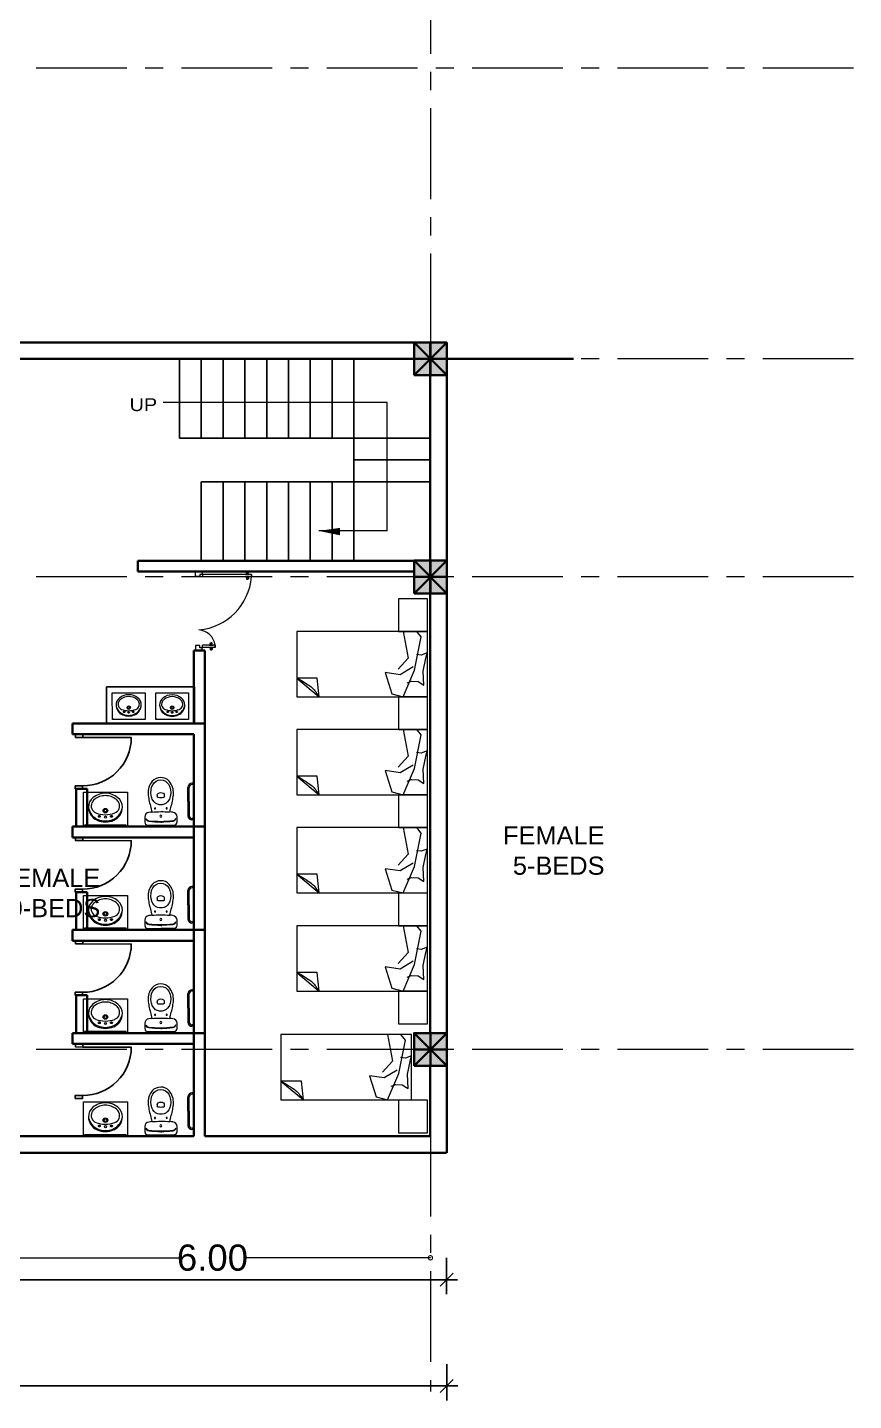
# Model space of a CAD drawing. Header units: metres. Extents: x 319894 to 3389272, y 120 to 6136017.
# Drawn here: x 321476.76 to 321488.13, y 3068002.62 to 3068021.52 of the extents above; entities that cross this region are included whole.
import ezdxf

# ---------------------------------------------------------------- set-up
doc = ezdxf.new("R2010")
doc.units = ezdxf.units.M
doc.header["$MEASUREMENT"] = 0
for name, pattern in [('CENTER', [2, 1.25, -0.25, 0.25, -0.25]), ('HIDDEN', [0.375, 0.25, -0.125]), ('RAYITAS', [0.375, 0.25, -0.125])]:
    doc.linetypes.add(name, pattern=pattern)
doc.layers.get('Defpoints').update_dxf_attribs({"color": 254})
for name, color, linetype in [('A-TEXT', 7, 'Continuous'), ('door_cad-block.com', 7, 'Continuous'), ('S-DIM', 7, 'Continuous'), ('steps', 23, 'Continuous'), ('TEXT', 255, 'Continuous')]:
    doc.layers.add(name, color=color, linetype=linetype)
for name, color, linetype, lineweight in [('a_MUEBLE ART', 4, 'Continuous', 5), ('centerline', 255, 'HIDDEN', 5), ('column', 50, 'Continuous', 30), ('DOORS', 4, 'Continuous', 0), ('Fixtures', 31, 'Continuous', 20), ('FURNITURE P 1 200', 255, 'Continuous', 13), ('hatch', 252, 'Continuous', 15), ('Stairs', 31, 'Continuous', 20), ('wall', 4, 'Continuous', 30), ('window-door', 4, 'Continuous', 20)]:
    doc.layers.add(name, color=color, linetype=linetype, lineweight=lineweight)
doc.styles.add('Estilo_Generado_3', font='arial.ttf', dxfattribs={"width": 1.1})
doc.styles.get("Standard").update_dxf_attribs({"font": 'arial.ttf'})
doc.styles.add('TEXTS', font='swissl.ttf')
doc.dimstyles.new('DIMTEXT', dxfattribs={"dimscale": 0.4, "dimtxt": 0.9, "dimasz": 0.3, "dimexe": 0.05, "dimexo": 0.05, "dimgap": 0.05, "dimtad": 0, "dimzin": 1, "dimdsep": 46, "dimtxsty": 'TEXTS', "dimblk": 'DOTSMALL', "dimcen": 0.1, "dimclrd": 256, "dimclre": 6, "dimclrt": 3, "dimadec": 0, "dimazin": 0, "dimtfac": 0.15, "dimtix": 1, "dimtofl": 0, "dimtmove": 1, "dimatfit": 3, "dimldrblk": 'OPEN', "dimfxl": 1, "dimtolj": 1, "dimtzin": 0, "dimarcsym": 0})
doc.dimstyles.get("Standard").update_dxf_attribs({"dimtxt": 0.2, "dimasz": 0.18, "dimexe": 0.2, "dimexo": 0.2, "dimgap": 0.09, "dimtad": 1, "dimzin": 0, "dimdsep": 46, "dimtxsty": 'Standard', "dimblk": 'OBLIQUE', "dimcen": 0.09, "dimdle": 0.15, "dimclrt": 7, "dimadec": 0, "dimazin": 0, "dimtfac": 1, "dimtofl": 0, "dimtmove": 0, "dimatfit": 3, "dimfxl": 0.3, "dimfxlon": 1, "dimtfillclr": 2, "dimtolj": 1, "dimtzin": 0, "dimarcsym": 0})

# ---------------------------------------------------------------- blocks, each defined once
blk = doc.blocks.new('_Oblique')
at = {"color": 0, "linetype": 'ByBlock', "lineweight": -2}
blk.add_line((-0.5, -0.5), (0.5, 0.5), dxfattribs=at)
blk = doc.blocks.new('*D982')
at = {"layer": 'Defpoints', "color": 0, "transparency": 16777216}
for p in [(321444.584, 3068007.679), (321482.534, 3068006.529), (321482.534, 3068002.822)]:
    blk.add_point(p, dxfattribs=at)
at = {"layer": 'S-DIM', "color": 0, "lineweight": -2, "transparency": 16777216}
for p, q in [((321444.584, 3068003.122), (321444.584, 3068002.622)), ((321482.534, 3068003.122), (321482.534, 3068002.622)), ((321444.434, 3068002.822), (321482.684, 3068002.822))]:
    blk.add_line(p, q, dxfattribs=at)
at = {"layer": 'S-DIM', "color": 0, "lineweight": -2, "transparency": 16777216, "xscale": 0.18, "yscale": 0.18, "zscale": 0.18, "rotation": 180}
blk.add_blockref('_Oblique', (321444.584, 3068002.822), dxfattribs=at)
at = {"layer": 'S-DIM', "color": 0, "lineweight": -2, "transparency": 16777216, "xscale": 0.18, "yscale": 0.18, "zscale": 0.18}
blk.add_blockref('_Oblique', (321482.534, 3068002.822), dxfattribs=at)
at = {"layer": 'S-DIM', "color": 7, "transparency": 16777216, "insert": (321463.559, 3068003.014), "char_height": 0.2, "attachment_point": 5}
blk.add_mtext('\\A1;37.95', dxfattribs=at)
blk = doc.blocks.new('*D964')
at = {"layer": 'Defpoints', "color": 0, "transparency": 16777216}
for p in [(321444.584, 3068007.728), (321482.531, 3068006.529), (321482.531, 3068004.284)]:
    blk.add_point(p, dxfattribs=at)
at = {"layer": 'S-DIM', "color": 0, "lineweight": -2, "transparency": 16777216}
for p, q in [((321444.584, 3068004.584), (321444.584, 3068004.084)), ((321482.531, 3068004.584), (321482.531, 3068004.084)), ((321444.434, 3068004.284), (321482.681, 3068004.284))]:
    blk.add_line(p, q, dxfattribs=at)
at = {"layer": 'S-DIM', "color": 0, "lineweight": -2, "transparency": 16777216, "xscale": 0.18, "yscale": 0.18, "zscale": 0.18, "rotation": 180}
blk.add_blockref('_Oblique', (321444.584, 3068004.284), dxfattribs=at)
at = {"layer": 'S-DIM', "color": 0, "lineweight": -2, "transparency": 16777216, "xscale": 0.18, "yscale": 0.18, "zscale": 0.18}
blk.add_blockref('_Oblique', (321482.531, 3068004.284), dxfattribs=at)
at = {"layer": 'S-DIM', "color": 7, "transparency": 16777216, "insert": (321463.558, 3068004.476), "char_height": 0.2, "attachment_point": 5}
blk.add_mtext('\\A1;37.95', dxfattribs=at)
blk = doc.blocks.new('cell bed1')
at = {"layer": 'Fixtures'}
for p, q in [((2034189, -167492), (2034446, -167181)), ((2034446, -167181), (2034189, -167208)), ((2034189, -167208), (2034189, -167492))]:
    blk.add_line(p, q, dxfattribs=at)
blk.add_lwpolyline([(2034446, -167492), (2034446, -165692), (2033546, -165692), (2033546, -167492)], close=True, dxfattribs=at)
at = {"layer": 'Fixtures', "linetype": 'ByBlock', "lineweight": 0}
for points in [[(2034288, -165740), (2034093, -165751), (2033916, -165714), (2033841, -165694), (2033872, -165777), (2033864, -165843)], [(2034036, -165889), (2034143, -166070), (2034112, -166274), (2034405, -166182), (2034446, -166026), (2034081, -165870), (2033621, -165778), (2033546, -165839), (2033546, -166026), (2033913, -165956), (2034065, -166095)], [(2034256, -165972), (2034233, -165910), (2034237, -165822), (2034288, -165740)]]:
    blk.add_lwpolyline(points, dxfattribs=at)
at = {"layer": 'Fixtures'}
blk.add_open_spline([(2034189, -167483), (2034205, -167455), (2034280, -167338), (2034324, -167266), (2034400, -167213), (2034446, -167181)], degree=3, knots=[58.285176, 58.285176, 58.285176, 58.285176, 153.797631, 253.744613, 409.43508, 409.43508, 409.43508, 409.43508], dxfattribs=at)
blk = doc.blocks.new('_DotSmall')
at = {"color": 0, "linetype": 'ByBlock', "const_width": 0.5}
blk.add_lwpolyline([(-0.0625, 0, 1), (0.0625, 0, 1)], format="xyb", close=True, dxfattribs=at)
blk = doc.blocks.new('*D908')
at = {"layer": 'Defpoints', "color": 0, "transparency": 16777216}
for p in [(322221.25, 3068056.698), (322227.25, 3068056.698), (322227.25, 3068056.698)]:
    blk.add_point(p, dxfattribs=at)
at = {"layer": 'S-DIM', "lineweight": -2, "transparency": 16777216}
for p, q in [((322221.25, 3068056.698), (322223.783, 3068056.698)), ((322227.25, 3068056.698), (322224.717, 3068056.698))]:
    blk.add_line(p, q, dxfattribs=at)
at = {"layer": 'S-DIM', "lineweight": -2, "transparency": 16777216, "xscale": 0.12, "yscale": 0.12, "zscale": 0.12, "rotation": 180}
blk.add_blockref('_DotSmall', (322221.25, 3068056.698), dxfattribs=at)
at = {"layer": 'S-DIM', "lineweight": -2, "transparency": 16777216, "xscale": 0.12, "yscale": 0.12, "zscale": 0.12}
blk.add_blockref('_DotSmall', (322227.25, 3068056.698), dxfattribs=at)
at = {"layer": 'S-DIM', "color": 3, "transparency": 16777216, "insert": (322224.25, 3068056.698), "char_height": 0.36, "attachment_point": 5, "style": 'TEXTS'}
blk.add_mtext('\\A1;6.00', dxfattribs=at)
blk = doc.blocks.new('_Open')
at = {"color": 0, "linetype": 'ByBlock', "lineweight": -2}
for p, q in [((-1, 0.17), (0, 0)), ((-1, -0.17), (0, 0)), ((0, 0), (-1, 0))]:
    blk.add_line(p, q, dxfattribs=at)
blk = doc.blocks.new('column')
at = {"layer": 'hatch'}
h = blk.add_hatch(color=256, dxfattribs=at)
h.dxf.hatch_style = 1
h.paths.add_polyline_path([(0, 0), (0.45, 0), (0.45, 0.45), (0, 0.45)])
at = {"layer": 'column'}
for p, q in [((0, 0.45), (0.45, 0)), ((0, 0), (0.45, 0.45)), ((0.225, 0.45), (0.225, 0)), ((0, 0.225), (0.45, 0.225))]:
    blk.add_line(p, q, dxfattribs=at)
blk.add_lwpolyline([(0, 0), (0.45, 0), (0.45, 0.45), (0, 0.45)], close=True, dxfattribs=at)
blk = doc.blocks.new('*U951')
at = {"color": 0, "linetype": 'ByBlock', "ltscale": 10}
blk.add_lwpolyline([(-850, 0), (-850, 800, -0.414214), (-50, 0)], format="xyb", dxfattribs=at)
at = {"color": 0}
for points in [[(-900, 0), (-850, 0), (-850, -121), (-900, -121)], [(-50, 0), (0, 0), (0, -121), (-50, -121)]]:
    blk.add_lwpolyline(points, close=True, dxfattribs=at)
blk = doc.blocks.new('ca_ba_wc057')
at = {"layer": 'a_MUEBLE ART', "color": 8}
for p, q in [((0, -4), (-1.1, -4)), ((0, -4), (1.1, -4)), ((-4.8, -41.3), (-4.8, -39.3)), ((4.8, -41.3), (4.8, -39.3))]:
    blk.add_line(p, q, dxfattribs=at)
at = {"layer": 'a_MUEBLE ART'}
blk.add_lwpolyline([(-16.3, -34.8, -0.017322), (-12.2, -18, -0.007818), (-16.6, -17.5, -0.379899), (-22.2, -11.2), (-22.2, -4, -0.414214), (-18.2, 0), (0, 0), (18.2, 0, -0.414214), (22.2, -4), (22.2, -11.2, -0.379899), (16.6, -17.5, -0.007818), (12.2, -18, -0.017322), (16.3, -34.8, -0.034533), (17.5, -43, -0.180901), (11.8, -60.3, -0.210568), (0, -65.5, -0.210568), (-11.8, -60.3, -0.180901), (-17.5, -43, -0.034533)], format="xyb", close=True, dxfattribs=at)
at = {"layer": 'a_MUEBLE ART', "color": 8}
for centre, radius in [((0, -12.2), 1.35), ((0, -12.2), 1.35), ((-8, -23), 0.75), ((8, -23), 0.75)]:
    blk.add_circle(centre, radius, dxfattribs=at)
for centre, radius, start, end in [((-16, -8.9), 4, 96.2719, 180), ((-16, -9.6), 4, 96.2141, 169.7572), ((0, -154), 149.3, 90, 96.3306), ((0, -154), 150, 90, 96.2719), ((0, -154), 150, 83.7281, 90), ((0, -154), 149.3, 83.6694, 90), ((16, -8.9), 4, 0, 83.7281), ((16, -9.6), 4, 10.2428, 83.7859), ((0, -67.6), 30, 90, 96.6492), ((0, -67.6), 30, 83.3508, 90), ((-3.3, -39.3), 1.5, 96.6492, 180), ((-1.8, -41.3), 3, 180, 233.1301), ((0, -38.9), 6, 233.1301, 270), ((0, -38.9), 6, 270, 306.8699), ((3.3, -39.3), 1.5, 0, 83.3508), ((1.8, -41.3), 3, 306.8699, 0)]:
    blk.add_arc(centre, radius, start, end, dxfattribs=at)
at = {"layer": 'a_MUEBLE ART'}
for centre, radius, start, end in [((0, 121.9), 140.4, 264.9986, 270), ((0, 121.9), 140.4, 270, 275.0014), ((11.2, -45.8), 25, 152.5973, 168.3805), ((-0.7, -39.6), 11.6, 96.2419, 152.5973), ((0, -46), 18, 90, 96.2419), ((0, -46), 18, 83.7581, 90), ((0.7, -39.6), 11.6, 27.4027, 83.7581), ((-11.2, -45.8), 25, 11.6195, 27.4027), ((7.9, -45.1), 21.6, 168.3805, 209.1161), ((0, -49.5), 12.6, 209.1161, 270), ((0, -49.5), 12.6, 270, 330.8839), ((-7.9, -45.1), 21.6, 330.8839, 11.6195)]:
    blk.add_arc(centre, radius, start, end, dxfattribs=at)
blk = doc.blocks.new('DFGDFGDG')
at = {"layer": 'a_MUEBLE ART', "color": 8}
for p, q in [((322351.688, 3068110.453), (322351.688, 3068110.474)), ((322352.262, 3068110.474), (322351.688, 3068110.474)), ((322352.262, 3068110.452), (322352.262, 3068110.474))]:
    blk.add_line(p, q, dxfattribs=at)
at = {"layer": 'a_MUEBLE ART'}
blk.add_lwpolyline([(322351.675, 3068110.453), (322351.675, 3068110.925), (322352.279, 3068110.925), (322352.279, 3068110.452)], close=True, dxfattribs=at)
at = {"layer": 'a_MUEBLE ART', "color": 8, "linetype": 'RAYITAS'}
for centre in [(322351.893, 3068110.594), (322352.06, 3068110.594)]:
    blk.add_circle(centre, 0.0125, dxfattribs=at)
at = {"layer": 'a_MUEBLE ART', "color": 8}
for centre, radius in [((322351.977, 3068110.673), 0.0313), ((322351.977, 3068110.673), 0.0192), ((322351.977, 3068110.584), 0.0146)]:
    blk.add_circle(centre, radius, dxfattribs=at)
at = {"layer": 'a_MUEBLE ART'}
for centre, radius, start, end in [((322351.957, 3068110.749), 0.215, 187.4772, 187.4772), ((322351.997, 3068110.749), 0.215, 352.4866, 352.4866), ((322351.91, 3068110.721), 0.167, 129.0648, 179.9819), ((322351.882, 3068110.736), 0.101, 152.9129, 249.6234), ((322351.91, 3068110.721), 0.134, 129.0648, 152.9129), ((322351.977, 3068110.639), 0.273, 89.9819, 129.0648), ((322351.977, 3068110.639), 0.24, 89.9819, 129.0648), ((322351.977, 3068110.639), 0.273, 50.899, 89.9819), ((322351.977, 3068110.639), 0.24, 50.899, 89.9819), ((322352.072, 3068110.736), 0.101, 290.3404, 27.0509), ((322352.044, 3068110.721), 0.134, 27.0509, 50.899), ((322352.044, 3068110.721), 0.167, 359.9819, 50.899), ((322351.939, 3068110.721), 0.196, 179.9819, 247.2675), ((322351.957, 3068110.749), 0.215, 190.9787, 247.8026), ((322351.977, 3068110.993), 0.376, 249.6234, 269.9819), ((322351.977, 3068110.993), 0.376, 269.9819, 290.3404), ((322351.997, 3068110.749), 0.215, 292.1612, 348.9852), ((322352.015, 3068110.721), 0.196, 292.6963, 359.9819), ((322351.977, 3068110.811), 0.294, 247.2675, 269.9819), ((322351.977, 3068110.811), 0.28, 248.7287, 269.9819), ((322351.977, 3068110.811), 0.28, 269.9819, 291.2352), ((322351.977, 3068110.811), 0.294, 269.9819, 292.6963)]:
    blk.add_arc(centre, radius, start, end, dxfattribs=at)
at = {"layer": 'FURNITURE P 1 200'}
for p, q in [((322353.112, 3068110.797), (322353.112, 3068110.993)), ((322353.13, 3068110.797), (322353.131, 3068110.993)), ((322353.191, 3068111.049), (322353.168, 3068111.049)), ((322353.191, 3068111.031), (322353.168, 3068111.031)), ((322353.196, 3068111.059), (322353.191, 3068111.059)), ((322353.191, 3068111.059), (322353.191, 3068111.021)), ((322353.191, 3068111.021), (322353.196, 3068111.021)), ((322353.196, 3068111.021), (322353.196, 3068111.059)), ((322353.112, 3068110.797), (322353.112, 3068110.601)), ((322353.13, 3068110.797), (322353.131, 3068110.601)), ((322353.191, 3068110.564), (322353.168, 3068110.564)), ((322353.191, 3068110.545), (322353.168, 3068110.545)), ((322353.191, 3068110.536), (322353.191, 3068110.573)), ((322353.191, 3068110.573), (322353.196, 3068110.573)), ((322353.196, 3068110.536), (322353.191, 3068110.536)), ((322353.196, 3068110.573), (322353.196, 3068110.536))]:
    blk.add_line(p, q, dxfattribs=at)
for centre, radius, start, end in [((322353.168, 3068110.993), 0.0561, 90.1975, 180.1975), ((322353.168, 3068110.993), 0.0374, 90.1975, 180.1975), ((322353.168, 3068110.601), 0.0561, 179.8025, 269.8025), ((322353.168, 3068110.601), 0.0374, 179.8025, 269.8025)]:
    blk.add_arc(centre, radius, start, end, dxfattribs=at)
at = {"layer": 'wall'}
for p, q in [((322351.525, 3068111.873), (322351.675, 3068111.873)), ((322351.525, 3068111.873), (322353.196, 3068111.873)), ((322351.525, 3068111.873), (322351.525, 3068111.723)), ((322351.525, 3068111.723), (322353.196, 3068111.723)), ((322353.196, 3068111.873), (322353.346, 3068111.873)), ((322353.196, 3068110.453), (322353.196, 3068111.723)), ((322353.346, 3068110.453), (322353.346, 3068111.873)), ((322351.645, 3068110.453), (322353.196, 3068110.453))]:
    blk.add_line(p, q, dxfattribs=at)
at = {"xscale": -0.009999999999999976, "yscale": 0.009999999999999976, "zscale": 0.00999999999999998, "rotation": 180.2486950231969}
blk.add_blockref('ca_ba_wc057', (322352.741, 3068110.474), dxfattribs=at)
at = {"layer": 'door_cad-block.com', "xscale": 0.0008333333318616671, "yscale": 0.0008333333318616671, "zscale": 0.0008333333318616671, "rotation": 269.7513044880719}
blk.add_blockref('*U951', (322351.663, 3068110.972), dxfattribs=at)
blk = doc.blocks.new('*U960')
at = {"layer": 'DOORS', "linetype": 'Continuous', "lineweight": 0}
for p, q in [((8137.26, -1857.94), (8142.04, -1857.94)), ((8142.21, -1860.04), (8142.21, -1861.53)), ((8175.64, -1860.04), (8142.21, -1860.04)), ((8175.64, -1860.04), (8175.64, -1861.53)), ((8175.64, -1861.53), (8175.64, -1860.04)), ((8175.64, -1861.53), (8142.21, -1861.53)), ((8137.26, -1911.96), (8142.04, -1911.96)), ((8142.21, -1909.88), (8142.21, -1908.39)), ((8150.81, -1908.39), (8142.21, -1908.39)), ((8150.81, -1909.88), (8142.21, -1909.88)), ((8150.81, -1909.88), (8150.81, -1908.39)), ((8150.81, -1908.39), (8150.81, -1909.88))]:
    blk.add_line(p, q, dxfattribs=at)
for points in [[(8142.04, -1857.94), (8142.04, -1859.87), (8140.4, -1859.87), (8140.4, -1861.43), (8137.26, -1861.43), (8137.26, -1857.94)], [(8142.04, -1911.96), (8142.04, -1910.03), (8140.4, -1910.03), (8140.4, -1908.47), (8137.26, -1908.47), (8137.26, -1911.96)]]:
    blk.add_lwpolyline(points, dxfattribs=at)
for points in [[(8174.08, -1860.03), (8171.62, -1860.03), (8172.71, -1859.61), (8172.71, -1859.42, 0.414214), (8172.6, -1859.31, -0.990713), (8172.74, -1858.31), (8173.08, -1858.31)], [(8171.74, -1860.03), (8174.2, -1860.03), (8173.11, -1859.61), (8173.11, -1859.42, -0.414214), (8173.22, -1859.31, 0.990713), (8173.08, -1858.31), (8172.74, -1858.31)], [(8174.08, -1861.53), (8171.62, -1861.53), (8172.71, -1861.96), (8172.71, -1862.14, -0.414214), (8172.6, -1862.25, 0.990713), (8172.74, -1863.26), (8173.08, -1863.26)], [(8171.74, -1861.53), (8174.2, -1861.53), (8173.11, -1861.96), (8173.11, -1862.14, 0.414214), (8173.22, -1862.25, -0.990713), (8173.08, -1863.26), (8172.74, -1863.26)], [(8149.25, -1908.39), (8146.78, -1908.39), (8147.88, -1907.96), (8147.88, -1907.78, 0.414214), (8147.77, -1907.67, -0.990713), (8147.9, -1906.66), (8148.25, -1906.66)], [(8146.91, -1908.39), (8149.37, -1908.39), (8148.28, -1907.96), (8148.28, -1907.78, -0.414214), (8148.39, -1907.67, 0.990713), (8148.25, -1906.66), (8147.9, -1906.66)], [(8149.25, -1909.88), (8146.78, -1909.88), (8147.88, -1910.31), (8147.88, -1910.49, -0.414214), (8147.77, -1910.6, 0.990713), (8147.9, -1911.61), (8148.25, -1911.61)], [(8146.91, -1909.88), (8149.37, -1909.88), (8148.28, -1910.31), (8148.28, -1910.49, 0.414214), (8148.39, -1910.6, -0.990713), (8148.25, -1911.61), (8147.9, -1911.61)]]:
    blk.add_lwpolyline(points, format="xyb", dxfattribs=at)
for points in [[(8172.81, -1858.18), (8172.81, -1858.31), (8173.01, -1858.31), (8173.01, -1858.18)], [(8172.81, -1863.38), (8172.81, -1863.26), (8173.01, -1863.26), (8173.01, -1863.38)], [(8147.97, -1906.53), (8147.97, -1906.66), (8148.18, -1906.66), (8148.18, -1906.53)], [(8147.97, -1911.74), (8147.97, -1911.61), (8148.18, -1911.61), (8148.18, -1911.74)]]:
    blk.add_lwpolyline(points, close=True, dxfattribs=at)
for centre in [(8142.21, -1859.87), (8142.21, -1910.05)]:
    blk.add_circle(centre, 0.165, dxfattribs=at)
at = {"layer": 'window-door'}
for centre, radius, start, end in [((8136.16, -1858.44), 39.61, 275.01698, 355.52132), ((8138.69, -1910.11), 12.25, 8.0729, 85.6213)]:
    blk.add_arc(centre, radius, start, end, dxfattribs=at)
blk = doc.blocks.new('FINAL GRIDTOP FLOOR')
at = {"layer": 'centerline', "linetype": 'CENTER'}
for p, q in [((322227.25, 3068092.516), (322227.25, 3068054.857)), ((322227.25, 3068092.516), (322227.25, 3068054.857)), ((322227.25, 3068092.516), (322227.25, 3068054.857)), ((322227.25, 3068092.516), (322227.25, 3068054.857)), ((322233.073, 3068073.066), (322185.967, 3068073.066)), ((322233.073, 3068069.066), (322185.967, 3068069.066)), ((322233.073, 3068069.066), (322185.967, 3068069.066)), ((322233.073, 3068066.066), (322185.967, 3068066.066)), ((322233.073, 3068066.066), (322185.967, 3068066.066)), ((322233.073, 3068059.566), (322185.967, 3068059.566))]:
    blk.add_line(p, q, dxfattribs=at)
at = {"layer": 'wall'}
for p in [(322227.025, 3068068.841), (322227.025, 3068065.841), (322227.025, 3068059.341)]:
    blk.add_blockref('column', p, dxfattribs=at)
at = {"layer": 'S-DIM'}
dim = blk.add_linear_dim(base=(322227.25, 3068056.698), p1=(322221.25, 3068056.698), p2=(322227.25, 3068056.698), dimstyle='DIMTEXT', dxfattribs=at)
dim.commit()
dim.dimension.update_dxf_attribs({"geometry": '*D908', "text_midpoint": (322224.25, 3068056.698)})

msp = doc.modelspace()

# ---------------------------------------------------------------- linework, layer by layer
at = {"layer": 'a_MUEBLE ART', "color": 8}
for p, q in [((321477.942, 3068011.992), (321477.942, 3068012.008)), ((321478.54, 3068011.992), (321478.54, 3068012.008))]:
    msp.add_line(p, q, dxfattribs=at)
at = {"layer": 'a_MUEBLE ART'}
for points in [[(321478.382, 3068011.992), (321477.932, 3068011.992), (321477.931, 3068012.359), (321478.381, 3068012.359)], [(321478.98, 3068011.992), (321478.53, 3068011.992), (321478.53, 3068012.358), (321478.98, 3068012.358)]]:
    msp.add_lwpolyline(points, close=True, dxfattribs=at)
at = {"layer": 'a_MUEBLE ART', "color": 8}
for centre, radius in [((321478.157, 3068012.156), 0.0233), ((321478.157, 3068012.156), 0.0143), ((321478.755, 3068012.156), 0.0233), ((321478.755, 3068012.156), 0.0143), ((321478.157, 3068012.09), 0.0109), ((321478.755, 3068012.089), 0.0109)]:
    msp.add_circle(centre, radius, dxfattribs=at)
at = {"layer": 'a_MUEBLE ART', "color": 8, "linetype": 'RAYITAS'}
for centre in [(321478.094, 3068012.098), (321478.219, 3068012.098), (321478.693, 3068012.097), (321478.817, 3068012.097)]:
    msp.add_circle(centre, 0.00932, dxfattribs=at)
at = {"layer": 'a_MUEBLE ART'}
for centre, radius, start, end in [((321478.141, 3068012.213), 0.16, 187.5122, 187.5122), ((321478.172, 3068012.213), 0.16, 352.5216, 352.5216), ((321478.157, 3068012.131), 0.203, 90.0169, 129.0998), ((321478.157, 3068012.131), 0.203, 50.934, 90.0169), ((321478.74, 3068012.212), 0.16, 187.5122, 187.5122), ((321478.77, 3068012.212), 0.16, 352.5216, 352.5216), ((321478.755, 3068012.13), 0.203, 90.0169, 129.0998), ((321478.755, 3068012.13), 0.203, 50.934, 90.0169), ((321478.107, 3068012.192), 0.124, 129.0998, 180.0169), ((321478.129, 3068012.192), 0.146, 180.0169, 247.3025), ((321478.141, 3068012.213), 0.16, 191.0136, 247.8376), ((321478.085, 3068012.203), 0.0755, 152.9479, 249.6584), ((321478.107, 3068012.192), 0.0994, 129.0998, 152.9479), ((321478.157, 3068012.131), 0.178, 90.0169, 129.0998), ((321478.157, 3068012.131), 0.178, 50.934, 90.0169), ((321478.172, 3068012.213), 0.16, 292.1961, 349.0201), ((321478.184, 3068012.192), 0.146, 292.7313, 0.0169), ((321478.228, 3068012.203), 0.0755, 290.3754, 27.0859), ((321478.206, 3068012.192), 0.0994, 27.0859, 50.934), ((321478.206, 3068012.192), 0.124, 0.0169, 50.934), ((321478.705, 3068012.191), 0.124, 129.0998, 180.0169), ((321478.727, 3068012.191), 0.146, 180.0169, 247.3025), ((321478.74, 3068012.212), 0.16, 191.0136, 247.8376), ((321478.684, 3068012.202), 0.0755, 152.9479, 249.6584), ((321478.705, 3068012.191), 0.0994, 129.0998, 152.9479), ((321478.755, 3068012.13), 0.178, 90.0169, 129.0998), ((321478.755, 3068012.13), 0.178, 50.934, 90.0169), ((321478.77, 3068012.212), 0.16, 292.1961, 349.0201), ((321478.783, 3068012.191), 0.146, 292.7313, 0.0169), ((321478.826, 3068012.202), 0.0755, 290.3754, 27.0859), ((321478.805, 3068012.191), 0.0994, 27.0859, 50.934), ((321478.805, 3068012.191), 0.124, 0.0169, 50.934), ((321478.156, 3068012.394), 0.28, 249.6584, 270.0169), ((321478.156, 3068012.259), 0.218, 247.3025, 270.0169), ((321478.156, 3068012.259), 0.209, 248.7636, 270.0169), ((321478.156, 3068012.394), 0.28, 270.0169, 290.3754), ((321478.156, 3068012.259), 0.209, 270.0169, 291.2701), ((321478.156, 3068012.259), 0.218, 270.0169, 292.7313), ((321478.755, 3068012.394), 0.28, 249.6584, 270.0169), ((321478.755, 3068012.258), 0.218, 247.3025, 270.0169), ((321478.755, 3068012.258), 0.209, 248.7636, 270.0169), ((321478.755, 3068012.394), 0.28, 270.0169, 290.3754), ((321478.755, 3068012.258), 0.209, 270.0169, 291.2701), ((321478.755, 3068012.258), 0.218, 270.0169, 292.7313)]:
    msp.add_arc(centre, radius, start, end, dxfattribs=at)
at = {"layer": 'Fixtures'}
for points in [[(321481.869, 3068013.205), (321482.269, 3068013.205), (321482.269, 3068013.655), (321481.869, 3068013.655)], [(321481.869, 3068011.855), (321482.269, 3068011.855), (321482.269, 3068012.305), (321481.869, 3068012.305)], [(321481.869, 3068010.505), (321482.269, 3068010.505), (321482.269, 3068010.955), (321481.869, 3068010.955)], [(321481.869, 3068010.505), (321482.269, 3068010.505), (321482.269, 3068010.955), (321481.869, 3068010.955)], [(321481.869, 3068009.155), (321482.269, 3068009.155), (321482.269, 3068009.605), (321481.869, 3068009.605)], [(321481.869, 3068009.155), (321482.269, 3068009.155), (321482.269, 3068009.605), (321481.869, 3068009.605)], [(321481.869, 3068007.805), (321482.269, 3068007.805), (321482.269, 3068008.255), (321481.869, 3068008.255)], [(321481.869, 3068007.805), (321482.269, 3068007.805), (321482.269, 3068008.255), (321481.869, 3068008.255)], [(321481.869, 3068006.307), (321482.269, 3068006.307), (321482.269, 3068006.757), (321481.869, 3068006.757)]]:
    msp.add_lwpolyline(points, close=True, dxfattribs=at)
at = {"layer": 'Stairs'}
for p, q in [((321481.715, 3068016.354), (321478.633, 3068016.354)), ((321481.715, 3068014.588), (321481.715, 3068016.354)), ((321481.715, 3068014.588), (321480.771, 3068014.588)), ((321481.715, 3068014.588), (321480.771, 3068014.588))]:
    msp.add_line(p, q, dxfattribs=at)
msp.add_lwpolyline([(321480.771, 3068014.588, 0, 0.102, 0), (321481.064, 3068014.579, 0.102, 0.102, 0)], format="xyseb", dxfattribs=at)
msp.add_lwpolyline([(321480.771, 3068014.588, 0, 0.102, 0), (321481.064, 3068014.579, 0.102, 0.102, 0)], format="xyseb", dxfattribs=at)
at = {"layer": 'steps'}
for p, q in [((321478.856, 3068016.947), (321478.856, 3068015.864)), ((321479.156, 3068016.947), (321479.156, 3068015.864)), ((321479.456, 3068016.947), (321479.456, 3068015.864)), ((321479.756, 3068016.947), (321479.756, 3068015.864)), ((321480.056, 3068016.947), (321480.056, 3068015.864)), ((321480.356, 3068016.947), (321480.356, 3068015.864)), ((321480.656, 3068016.947), (321480.656, 3068015.864)), ((321480.956, 3068016.947), (321480.956, 3068015.864)), ((321481.256, 3068014.178), (321481.256, 3068016.947)), ((321478.856, 3068015.864), (321481.256, 3068015.864)), ((321481.256, 3068015.864), (321482.306, 3068015.864)), ((321481.256, 3068015.564), (321482.306, 3068015.564)), ((321479.156, 3068015.264), (321479.156, 3068014.178)), ((321479.156, 3068015.264), (321481.256, 3068015.264)), ((321479.456, 3068015.264), (321479.456, 3068014.178)), ((321479.756, 3068015.264), (321479.756, 3068014.178)), ((321480.056, 3068015.264), (321480.056, 3068014.178)), ((321480.356, 3068015.264), (321480.356, 3068014.178)), ((321480.656, 3068015.264), (321480.656, 3068014.178)), ((321480.956, 3068015.264), (321480.956, 3068014.178)), ((321481.256, 3068015.264), (321482.306, 3068015.264)), ((321477.851, 3068012.442), (321479.061, 3068012.442)), ((321477.851, 3068012.442), (321477.851, 3068011.938)), ((321479.061, 3068012.442), (321479.061, 3068011.938)), ((321477.851, 3068011.938), (321479.061, 3068011.938))]:
    msp.add_line(p, q, dxfattribs=at)
at = {"layer": 'wall'}
for p, q in [((321482.304, 3068014.178), (321482.304, 3068016.728)), ((321482.534, 3068014.175), (321482.534, 3068016.728)), ((321478.28, 3068014.178), (321482.081, 3068014.178)), ((321478.28, 3068014.178), (321478.28, 3068014.028)), ((321478.28, 3068014.028), (321482.081, 3068014.028)), ((321482.304, 3068007.678), (321482.304, 3068013.728)), ((321482.534, 3068007.678), (321482.534, 3068013.728)), ((321479.054, 3068011.938), (321479.054, 3068012.942)), ((321479.204, 3068012.942), (321479.054, 3068012.942)), ((321479.204, 3068012.942), (321479.204, 3068011.938)), ((321479.054, 3068011.788), (321479.054, 3068006.259)), ((321477.433, 3068011.039), (321477.433, 3068010.519)), ((321477.433, 3068011.039), (321477.583, 3068011.039)), ((321477.583, 3068011.039), (321477.583, 3068010.519)), ((321477.433, 3068009.619), (321477.433, 3068009.099)), ((321477.433, 3068009.619), (321477.583, 3068009.619)), ((321477.583, 3068009.619), (321477.583, 3068009.099)), ((321477.433, 3068008.199), (321477.433, 3068007.679)), ((321477.433, 3068008.199), (321477.583, 3068008.199)), ((321477.583, 3068008.199), (321477.583, 3068007.679)), ((321482.304, 3068006.259), (321482.304, 3068007.228)), ((321482.534, 3068006.029), (321482.534, 3068007.228)), ((321479.054, 3068006.259), (321476.034, 3068006.259)), ((321480.49, 3068006.259), (321479.204, 3068006.259)), ((321482.304, 3068006.259), (321479.604, 3068006.259)), ((321482.531, 3068006.029), (321476.311, 3068006.029)), ((321479.136, 3068006.029), (321479.136, 3068006.029)), ((321479.34, 3068006.029), (321479.34, 3068006.026)), ((321480.64, 3068006.029), (321480.64, 3068006.029))]:
    msp.add_line(p, q, dxfattribs=at)
for points in [[(321465.314, 3068017.179), (321482.304, 3068017.179), (321482.304, 3068007.909)], [(321484.279, 3068016.957), (321465.311, 3068016.957)]]:
    msp.add_lwpolyline(points, dxfattribs=at)

# ---------------------------------------------------------------- block references
at = {"layer": 'centerline'}
msp.add_blockref('FINAL GRIDTOP FLOOR', (-744.941, -52.112), dxfattribs=at)
at = {"layer": 'Fixtures', "xscale": 0.001000027668465999, "yscale": 0.001000027668465999, "zscale": 0.001000027668465999, "rotation": 270}
for p in [(321647.965, 3070046.808), (321647.965, 3070045.458), (321647.965, 3070044.108), (321647.965, 3070042.758), (321647.747, 3070041.26)]:
    msp.add_blockref('cell bed1', p, dxfattribs=at)
at = {"layer": 'wall'}
for p in [(-874.141, -99.934), (-874.141, -101.354), (-874.141, -102.774), (-874.141, -104.194)]:
    msp.add_blockref('DFGDFGDG', p, dxfattribs=at)
at = {"layer": 'window-door', "xscale": 0.02010954902358004, "yscale": 0.02010954902358004, "zscale": 0.02010954902358004, "rotation": 359.999999990313}
msp.add_blockref('*U960', (321315.437, 3068051.391), dxfattribs=at)

# ---------------------------------------------------------------- texts
at = {"layer": 'A-TEXT', "linetype": 'Continuous', "lineweight": 0, "insert": (321478.358, 3068016.324), "char_height": 0.1778, "width": 3.73442, "attachment_point": 5, "rotation": 0.0011, "line_spacing_factor": 0.884458, "style": 'Estilo_Generado_3'}
msp.add_mtext('\\A1;UP', dxfattribs=at)
at = {"layer": 'TEXT', "linetype": 'Continuous', "char_height": 0.25, "width": 8.64196, "attachment_point": 9, "rotation": 359.9991}
for s, insert in [('FEMALE\\P5-BEDS', (321484.705, 3068009.853)), ('FEMALE\\P10-BEDS', (321477.765, 3068009.269))]:
    msp.add_mtext(s, dxfattribs=dict(at, insert=insert))

# ---------------------------------------------------------------- dimensions: what is measured, and where the dimension line sits
at = {"layer": 'S-DIM'}
for base, p1, p2, picture, middle in [((321482.531, 3068004.284), (321444.584, 3068007.728), (321482.531, 3068006.529), '*D964', (321463.558, 3068004.476)), ((321482.534, 3068002.822), (321444.584, 3068007.679), (321482.534, 3068006.529), '*D982', (321463.559, 3068003.014))]:
    dim = msp.add_linear_dim(base=base, p1=p1, p2=p2, dimstyle='Standard', dxfattribs=at)
    dim.commit()
    dim.dimension.update_dxf_attribs({"geometry": picture, "text_midpoint": middle})

doc.saveas('drawing.dxf')
